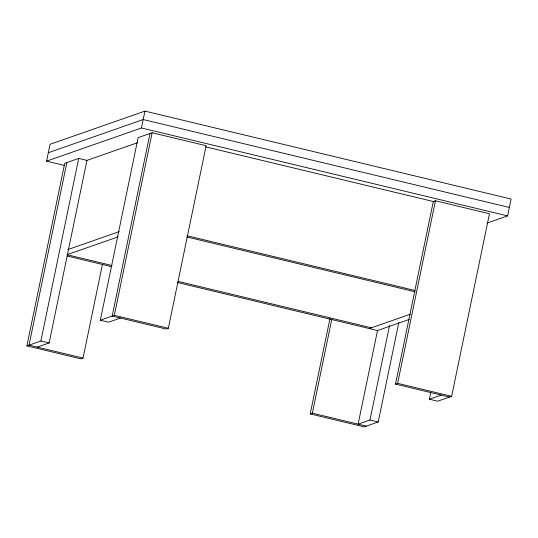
<?xml version="1.0" encoding="UTF-8"?>
<svg xmlns="http://www.w3.org/2000/svg" width="538" height="538" viewBox="0 0 538 538"><rect width="100%" height="100%" fill="white"/><g stroke="black" fill="none" stroke-linecap="round" stroke-linejoin="round"><path stroke-width="0.81" d="M64.533 165.469L46.557 161.151L50.047 144.298L144.944 111.117L511.1 199.047L507.61 215.899L487.045 223.088M102.455 264.346L83.04 358.1L80.908 358.846L26.9 345.88L64.708 163.303L78.709 158.414L86.948 160.391L49.14 342.962L37.277 347.111M66.847 162.557L29.039 345.134L83.04 358.1M26.9 345.88L40.895 340.984L78.709 158.414M120.431 318.039L108.568 322.188L100.33 320.211L138.138 137.634L152.14 132.738L206.141 145.711L168.333 328.288L166.202 329.034L112.193 316.062L150.001 133.485M46.557 161.151L141.454 127.97L144.944 111.117M100.33 320.211L114.325 315.315L152.14 132.738M398.826 322.477L378.214 421.987L364.219 426.883L310.211 413.91L329.969 318.509M310.211 413.91L312.349 413.164L331.764 319.411M377.535 330.399L358.113 424.152L369.976 420.01L378.214 421.987M369.976 420.01L389.566 325.429M449.512 397.064L395.504 384.092L433.312 201.521L435.45 200.775L489.459 213.741L451.644 396.318L437.65 401.214L429.411 399.23L430.77 392.653M395.504 384.092L397.636 383.345L435.45 200.775M48.299 152.725L143.202 119.544L509.358 207.473M86.167 160.66L137.647 142.664M67.748 249.605L119.228 231.609M118.313 236.787L67.035 254.716L111.917 265.49M369.27 328.55L410.447 314.152M409.183 319.451L377.508 330.527L177.506 282.504M429.411 399.23L441.274 395.087M141.454 127.97L507.61 215.899M205.644 146.847L434.126 201.716M187.224 235.799L414.885 290.466M186.72 236.935L415.201 291.798M178.011 281.361L371.402 327.803M67.351 256.048L111.413 266.633M114.325 315.315L168.333 328.288M397.636 383.345L451.644 396.318M40.895 340.984L49.14 342.962M312.349 413.164L366.351 426.136"/></g></svg>
